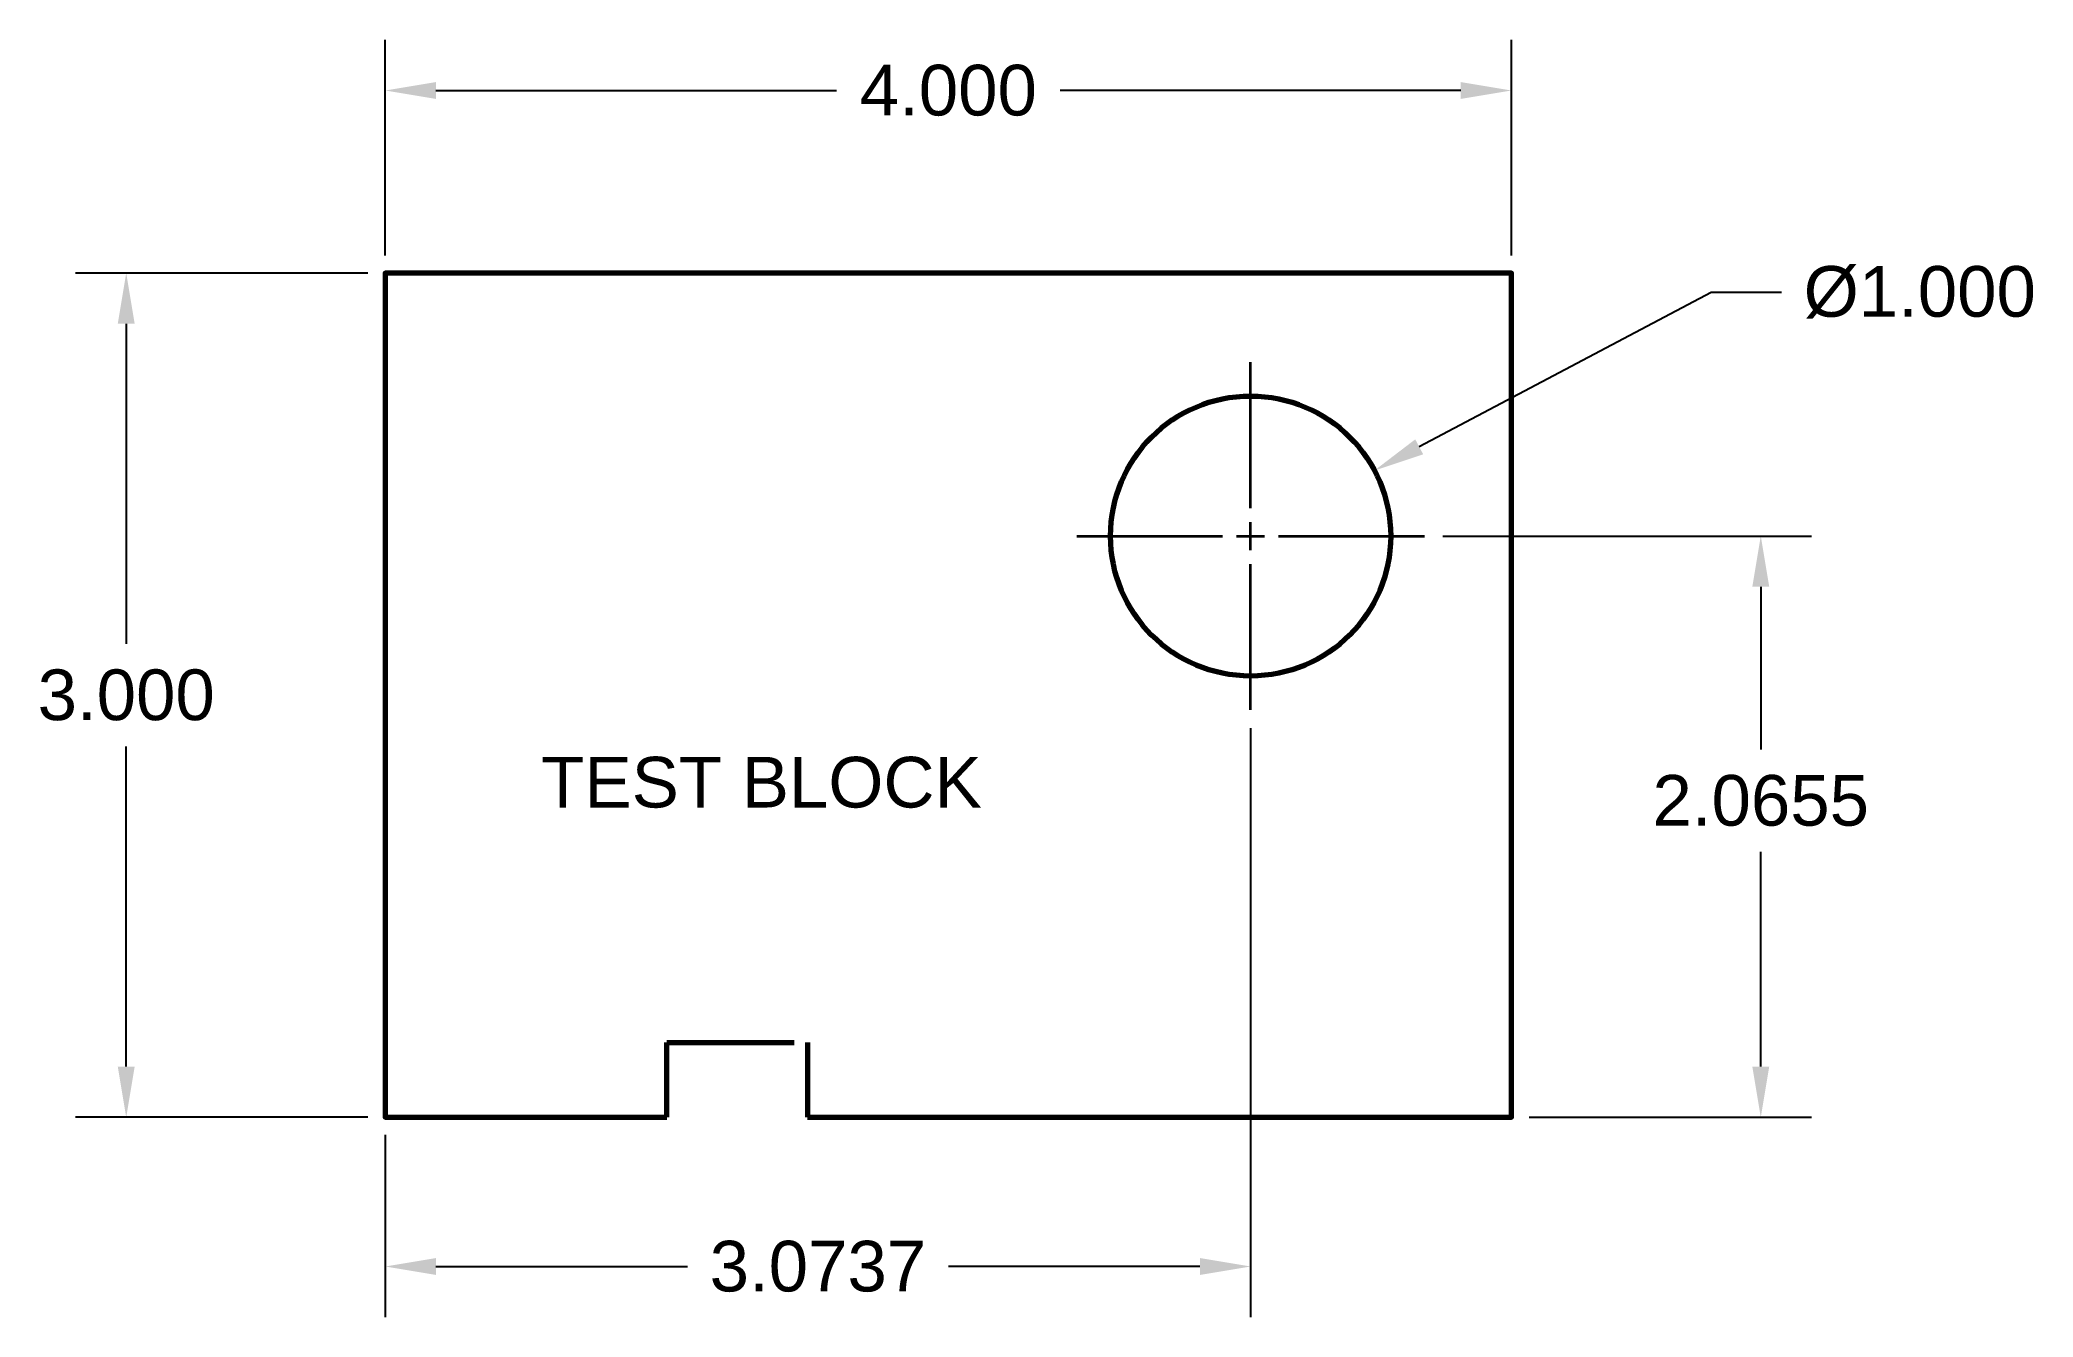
# Model space of a CAD drawing. Header units: inches. Extents: x -0.23 to 6.85, y 0.29 to 4.83.
import ezdxf
from ezdxf.enums import TextEntityAlignment as Align

# ---------------------------------------------------------------- set-up
doc = ezdxf.new("R2010")
doc.units = ezdxf.units.IN
doc.header["$MEASUREMENT"] = 0
doc.linetypes.add('CENTER2', pattern=[1.125, 0.75, -0.125, 0.125, -0.125])
doc.layers.add('Dim - Text', color=5, linetype='Continuous', lineweight=35)
doc.layers.add('Geo', color=7, linetype='Continuous', lineweight=70)
doc.styles.get("Standard").update_dxf_attribs({"font": 'arial.ttf'})
doc.dimstyles.get("Standard").update_dxf_attribs({"dimtxt": 0.18, "dimasz": 0.18, "dimexe": 0.18, "dimexo": 0.0625, "dimgap": 0.09, "dimtad": 0, "dimtih": 1, "dimtoh": 1, "dimdec": 4, "dimzin": 0, "dimdsep": 46, "dimtxsty": 'Standard', "dimcen": 0.09, "dimadec": 0, "dimazin": 0, "dimtfac": 1, "dimtdec": 4, "dimtofl": 0, "dimtmove": 0, "dimatfit": 3, "dimfxl": 1, "dimtolj": 1, "dimtzin": 0, "dimarcsym": 0})
doc.dimstyles.new('xxx', dxfattribs={"dimtxt": 0.18, "dimasz": 0.18, "dimexe": 0.18, "dimexo": 0.0625, "dimgap": 0.09, "dimtad": 0, "dimtih": 1, "dimtoh": 1, "dimdec": 3, "dimzin": 0, "dimdsep": 46, "dimtxsty": 'Standard', "dimcen": 0, "dimadec": 0, "dimazin": 0, "dimtfac": 1, "dimtdec": 3, "dimtofl": 0, "dimtmove": 0, "dimatfit": 3, "dimfxl": 1, "dimtolj": 1, "dimtzin": 0, "dimarcsym": 0})

# ---------------------------------------------------------------- blocks, each defined once
blk = doc.blocks.new('*D1')
at = {"layer": 'Defpoints', "color": 0, "transparency": 16777216}
for p in [(4.0737, 2.4455), (1, 1), (4.0737, 0.4698)]:
    blk.add_point(p, dxfattribs=at)
at = {"layer": 'Dim - Text', "color": 0, "lineweight": -2, "transparency": 16777216}
for p, q in [((4.0737, 2.383), (4.0737, 0.2898)), ((1, 0.9375), (1, 0.2898)), ((1.18, 0.4698), (2.0733, 0.4698)), ((3.8937, 0.4698), (3.0004, 0.4698))]:
    blk.add_line(p, q, dxfattribs=at)
at = {"layer": 'Dim - Text', "color": 0, "transparency": 16777216}
for points in [[(1.18, 0.4998), (1.18, 0.4398), (1, 0.4698)], [(3.8937, 0.4998), (3.8937, 0.4398), (4.0737, 0.4698)]]:
    blk.add_solid(points, dxfattribs=at)
at = {"layer": 'Dim - Text', "color": 0, "transparency": 16777216, "insert": (2.5368, 0.4698), "char_height": 0.18, "attachment_point": 5}
blk.add_mtext('\\A1;3.0737', dxfattribs=at)
blk = doc.blocks.new('*D2')
at = {"layer": 'Defpoints', "color": 0, "transparency": 16777216}
for p in [(4.6937, 3.0655), (5.8857, 3.0655), (5, 1)]:
    blk.add_point(p, dxfattribs=at)
at = {"layer": 'Dim - Text', "color": 0, "lineweight": -2, "transparency": 16777216}
for p, q in [((4.7562, 3.0655), (6.0657, 3.0655)), ((5.8857, 2.8855), (5.8857, 2.3069)), ((5.8857, 1.18), (5.8857, 1.9431)), ((5.0625, 1), (6.0657, 1))]:
    blk.add_line(p, q, dxfattribs=at)
at = {"layer": 'Dim - Text', "color": 0, "transparency": 16777216}
for points in [[(5.8557, 2.8855), (5.9157, 2.8855), (5.8857, 3.0655)], [(5.8557, 1.18), (5.9157, 1.18), (5.8857, 1)]]:
    blk.add_solid(points, dxfattribs=at)
at = {"layer": 'Dim - Text', "color": 0, "transparency": 16777216, "insert": (5.8857, 2.125), "char_height": 0.18, "attachment_point": 5}
blk.add_mtext('\\A1;2.0655', dxfattribs=at)
blk = doc.blocks.new('*D3')
at = {"layer": 'Defpoints', "color": 0, "transparency": 16777216}
for p in [(4.5134, 3.2982), (3.634, 2.8327)]:
    blk.add_point(p, dxfattribs=at)
at = {"layer": 'Dim - Text', "color": 0, "lineweight": -2, "transparency": 16777216}
for p, q in [((5.7094, 3.9314), (4.6725, 3.3824)), ((5.9593, 3.9314), (5.7094, 3.9314))]:
    blk.add_line(p, q, dxfattribs=at)
at = {"layer": 'Dim - Text', "color": 0, "transparency": 16777216}
blk.add_solid([(4.6584, 3.4089), (4.6865, 3.3559), (4.5134, 3.2982)], dxfattribs=at)
at = {"layer": 'Dim - Text', "color": 0, "transparency": 16777216, "insert": (6.4506, 3.9314), "char_height": 0.18, "attachment_point": 5}
blk.add_mtext('\\A1;%%C1.000', dxfattribs=at)
blk = doc.blocks.new('*D4')
at = {"layer": 'Defpoints', "color": 0, "transparency": 16777216}
for p in [(0.0799, 4), (1, 4), (1, 1)]:
    blk.add_point(p, dxfattribs=at)
at = {"layer": 'Dim - Text', "color": 0, "lineweight": -2, "transparency": 16777216}
for p, q in [((0.9375, 4), (-0.1001, 4)), ((0.0799, 3.82), (0.0799, 2.682)), ((0.0799, 1.18), (0.0799, 2.318)), ((0.9375, 1), (-0.1001, 1))]:
    blk.add_line(p, q, dxfattribs=at)
at = {"layer": 'Dim - Text', "color": 0, "transparency": 16777216}
for points in [[(0.0499, 3.82), (0.1099, 3.82), (0.0799, 4)], [(0.0499, 1.18), (0.1099, 1.18), (0.0799, 1)]]:
    blk.add_solid(points, dxfattribs=at)
at = {"layer": 'Dim - Text', "color": 0, "transparency": 16777216, "insert": (0.0799, 2.5), "char_height": 0.18, "attachment_point": 5}
blk.add_mtext('\\A1;3.000', dxfattribs=at)
blk = doc.blocks.new('*D5')
at = {"layer": 'Defpoints', "color": 0, "transparency": 16777216}
for p in [(5, 4.6486), (1, 4), (5, 4)]:
    blk.add_point(p, dxfattribs=at)
at = {"layer": 'Dim - Text', "color": 0, "lineweight": -2, "transparency": 16777216}
for p, q in [((1, 4.0625), (1, 4.8286)), ((5, 4.0625), (5, 4.8286)), ((1.18, 4.6486), (2.603, 4.6486)), ((4.82, 4.6486), (3.397, 4.6486))]:
    blk.add_line(p, q, dxfattribs=at)
at = {"layer": 'Dim - Text', "color": 0, "transparency": 16777216}
for points in [[(1.18, 4.6786), (1.18, 4.6186), (1, 4.6486)], [(4.82, 4.6786), (4.82, 4.6186), (5, 4.6486)]]:
    blk.add_solid(points, dxfattribs=at)
at = {"layer": 'Dim - Text', "color": 0, "transparency": 16777216, "insert": (3, 4.6486), "char_height": 0.18, "attachment_point": 5}
blk.add_mtext('\\A1;4.000', dxfattribs=at)
blk = doc.blocks.new('*U7')
at = {"layer": 'Dim - Text', "color": 0, "linetype": 'CENTER2', "transparency": 16777216}
for p, q in [((0, 0.0995), (0, 0.6175)), ((-0.6175, 0), (-0.0995, 0)), ((0.0995, 0), (0.6175, 0)), ((0, -0.6175), (0, -0.0995))]:
    blk.add_line(p, q, dxfattribs=at)
at = {"layer": 'Dim - Text', "color": 0, "linetype": 'Continuous', "transparency": 16777216}
for p, q in [((-0.04975, 0), (0.04975, 0)), ((0, -0.04975), (0, 0.04975))]:
    blk.add_line(p, q, dxfattribs=at)

msp = doc.modelspace()

# ---------------------------------------------------------------- linework, layer by layer
at = {"layer": 'Geo'}
for p, q in [((2, 1), (2, 1.26577)), ((2, 1.26577), (2.45214, 1.26577)), ((2.5, 1.26577), (2.5, 1))]:
    msp.add_line(p, q, dxfattribs=at)
msp.add_lwpolyline([(2.5, 1), (5, 1), (5, 4), (1, 4), (1, 1), (2, 1)], dxfattribs=at)
msp.add_circle((4.07368, 3.06545), 0.4975, dxfattribs=at)

# ---------------------------------------------------------------- block references
at = {"layer": 'Dim - Text', "linetype": 'CENTER2'}
msp.add_blockref('*U7', (4.07368, 3.06545), dxfattribs=at)

# ---------------------------------------------------------------- texts
at = {"layer": 'Dim - Text'}
msp.add_text('TEST BLOCK', height=0.18, dxfattribs=at).set_placement((2.33623, 2.19079), align=Align.MIDDLE_CENTER)

# ---------------------------------------------------------------- dimensions: what is measured, and where the dimension line sits
for base, p1, p2, dimstyle, picture, middle in [((5, 4.64861), (1, 4), (5, 4), 'xxx', '*D5', (3, 4.64861)), ((4.07368, 0.46978), (1, 1), (4.07368, 2.44545), 'Standard', '*D1', (2.53684, 0.46978))]:
    dim = msp.add_linear_dim(base=base, p1=p1, p2=p2, dimstyle=dimstyle, dxfattribs=at)
    dim.commit()
    dim.dimension.update_dxf_attribs({"geometry": picture, "text_midpoint": middle})
dim = msp.add_diameter_dim_2p(p1=(3.63399, 2.83269), p2=(4.51337, 3.29822), text='%%C1.000', dimstyle='xxx', dxfattribs=at)
dim.commit()
dim.dimension.update_dxf_attribs({"geometry": '*D3', "text_midpoint": (6.4506, 3.93135), "dimtype": 163})
dim = msp.add_linear_dim(base=(0.07988, 4), p1=(1, 1), p2=(1, 4), angle=90, dimstyle='xxx', dxfattribs=at)
dim.commit()
dim.dimension.update_dxf_attribs({"geometry": '*D4', "text_midpoint": (0.07988, 2.5)})
dim = msp.add_linear_dim(base=(5.88568, 3.065451), p1=(5, 1), p2=(4.693681, 3.065451), angle=90, dimstyle='Standard', dxfattribs=at)
dim.commit()
dim.dimension.update_dxf_attribs({"geometry": '*D2', "text_midpoint": (5.88568, 2.125), "dimtype": 160})

doc.saveas('drawing.dxf')
